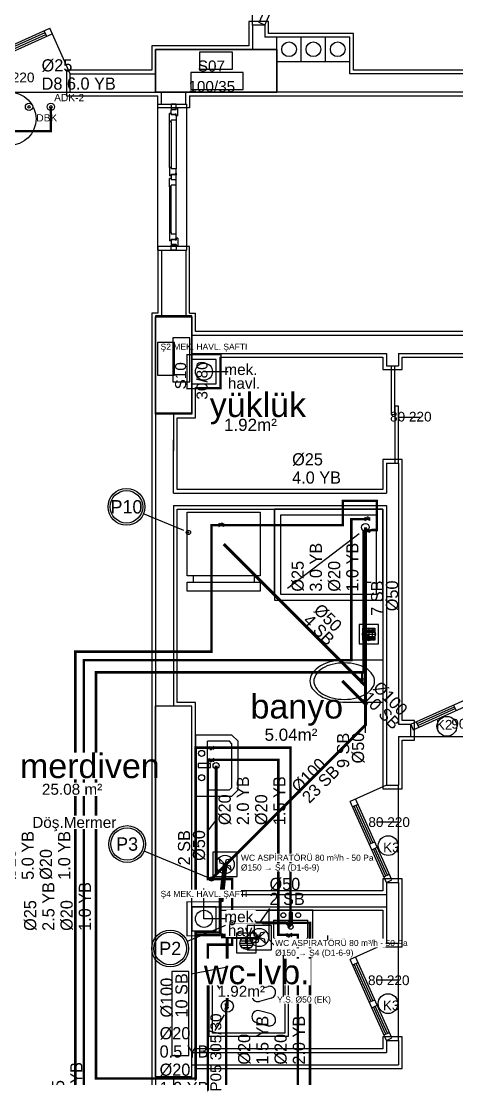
# Model space of a CAD drawing. Header units: centimetres. Extents: x -7420 to 31836, y -2 to 2802.
# Drawn here: x 13720 to 14079, y 1133 to 2003 of the extents above; entities that cross this region are included whole.
import ezdxf
from ezdxf.enums import TextEntityAlignment as Align

# ---------------------------------------------------------------- set-up
doc = ezdxf.new("R2010")
doc.units = ezdxf.units.CM
doc.linetypes.add('BASMA HATTI', pattern=[31, 25, -6])
doc.linetypes.add('PISSU HATTI', pattern=[26, 20, -6])
for name, color, linetype in [('ROTAS-CIHAZ', 135, 'CONTINUOUS'), ('ROTAS-HAVALANDIRMA', 30, 'CONTINUOUS'), ('ROTAS-HAVALANDIRMA-YAZI', 30, 'CONTINUOUS'), ('ROTAS-MIMARI', 8, 'CONTINUOUS'), ('ROTAS-MIMARI-KOLON', 8, 'CONTINUOUS'), ('ROTAS-MIMARI-YAZI', 8, 'CONTINUOUS'), ('ROTAS-PISSU-BORU-TAVANDAN', 6, 'PISSU HATTI'), ('ROTAS-PISSU-KOLONNO', 211, 'CONTINUOUS'), ('ROTAS-SEMBOL-KILAVUZ', 8, 'Continuous'), ('ROTAS-SICAKSU-BORU', 1, 'BASMA HATTI'), ('ROTAS-SOGUKSU-BORU', 5, 'CONTINUOUS'), ('ROTAS-TEFRIS', 15, 'CONTINUOUS'), ('ROTAS-TEMIZSU-CAP', 101, 'CONTINUOUS')]:
    doc.layers.add(name, color=color, linetype=linetype)
doc.styles.add('ROTAS', font='arial.ttf')

# ---------------------------------------------------------------- blocks, each defined once
blk = doc.blocks.new('ROTAS-PIS-SU-CAP-SB')
for tag, p in [('PSCP_001', (0.833, 1.29)), ('PS_001', (0.833, 0.066))]:
    blk.add_attdef(tag, p, '', height=1)
blk = doc.blocks.new('ROTAS-YER-SUZGECI-PLAN')
for p, q in [((-6.7, 0), (6.7, 0)), ((-6.3, 2.3), (6.3, 2.3)), ((-4.9, 4.5), (4.9, 4.5)), ((-6.3, -2.3), (6.3, -2.3)), ((-4.9, -4.5), (4.9, -4.5))]:
    blk.add_line(p, q)
blk.add_lwpolyline([(-10, -10), (10, -10), (10, 10), (-10, 10)], close=True)
blk.add_circle((0, 0), 6.67)
blk = doc.blocks.new('ROTAS-PIS-SU-KOLON')
h = blk.add_hatch(color=256)
h.dxf.hatch_style = 1
h.paths.add_polyline_path([(1.5, 0), (1.5, 0.4), (1.3, 0.8), (1.1, 1.1), (0.8, 1.3), (0.4, 1.5), (0, 1.5), (-0.4, 1.5), (-0.8, 1.3), (-1.1, 1.1), (-1.3, 0.8), (-1.5, 0.4), (-1.5, 0), (-1.5, -0.4), (-1.3, -0.8), (-1.1, -1.1), (-0.8, -1.3), (-0.4, -1.5), (0, -1.5), (0.4, -1.5), (0.8, -1.3), (1.1, -1.1), (1.3, -0.8), (1.5, -0.4)])
blk.add_circle((0, 0), 3.5)
blk = doc.blocks.new('ROTAS-TEMIZ-SU-CAP-MB')
for tag, p in [('SOCP_001', (0.833, 4.917)), ('SO_001', (0.833, 3.417)), ('SCCP_001', (0.833, 1.917)), ('SC_001', (0.833, 0.417))]:
    blk.add_attdef(tag, p, '', height=1)
blk = doc.blocks.new('ROTAS-KURESEL-VANA')
for p, q in [((0, 3.1), (0, 8)), ((0, 8), (5.4, 8))]:
    blk.add_line(p, q)
for points in [[(-9, 5.8), (-9, -5), (0, 0.4)], [(9, 5.8), (9, -5), (0, 0.4)]]:
    blk.add_lwpolyline(points, close=True)
blk.add_circle((0, 0.4), 2.71)
blk.add_attdef('CAP', text='', height=10).set_placement((-1.1, 0), align=Align.CENTER)
blk = doc.blocks.new('ROTAS-ASPIRATOR')
blk.add_lwpolyline([(-10, -10), (10, -10), (10, 10), (-10, 10)], close=True)
for points in [[(0, 0), (-4, 1.17), (-4.71, 4.71), (0, 0)], [(0, 0), (-1.17, -4), (-4.71, -4.71), (0, 0)], [(0, 0), (1.17, 4), (4.71, 4.71), (0, 0)], [(0, 0), (4, -1.17), (4.71, -4.71), (0, 0)]]:
    blk.add_lwpolyline(points)
blk.add_circle((0, 0), 7.5)
blk = doc.blocks.new('ROTAS-KOLON-NO-PIS-SU')
for radius in [27.5, 24.3]:
    blk.add_circle((0, 0), radius)
blk.add_attdef('K', text='', height=20).set_placement((0, 0), align=Align.MIDDLE_CENTER)

msp = doc.modelspace()

# ---------------------------------------------------------------- linework, layer by layer
at = {"layer": 'ROTAS-HAVALANDIRMA', "const_width": 1}
for points in [[(13884.82, 1700.24), (13884.82, 1728.24), (13856.82, 1728.24), (13856.82, 1700.24), (13884.82, 1700.24)], [(13884.82, 1250.24), (13884.82, 1278.24), (13856.82, 1278.24), (13856.82, 1250.24), (13884.82, 1250.24)]]:
    msp.add_lwpolyline(points, close=True, dxfattribs=at)
at = {"layer": 'ROTAS-HAVALANDIRMA', "const_width": 4}
for points in [[(13884.82, 1278.24), (13888.22, 1308.97)], [(13884.82, 1250.24), (13916.3, 1248.87)]]:
    msp.add_lwpolyline(points, dxfattribs=at)
at = {"layer": 'ROTAS-MIMARI'}
for p, q in [((13910.82, 1999.24), (13910.82, 2089.24)), ((13916.26, 2001.29), (13949.91, 2076.17)), ((13920.82, 1999.24), (13954.47, 2074.12)), ((13923.82, 2002.24), (13907.82, 2002.24)), ((13907.82, 2002.24), (13907.82, 1982.24)), ((13920.82, 1999.24), (13916.26, 2001.29)), ((13923.82, 1992.24), (13923.82, 2002.24)), ((13660.82, 1959.24), (13744.03, 1996.62)), ((13662.87, 1954.68), (13746.08, 1992.06)), ((13705.37, 1977.47), (13740.13, 1993.09)), ((13741.51, 1990.01), (13739.47, 1994.57)), ((13760.82, 1959.24), (13744.03, 1996.62)), ((13910.82, 1999.24), (13910.82, 1979.24)), ((13920.82, 1999.24), (13910.82, 1999.24)), ((13920.82, 1999.24), (13920.82, 1989.24)), ((13993.82, 1992.24), (13923.82, 1992.24)), ((13993.82, 1962.24), (13993.82, 1992.24)), ((13706.02, 1976.03), (13740.78, 1991.65)), ((13990.82, 1989.24), (13920.82, 1989.24)), ((13930.82, 1979.24), (13930.82, 1989.24)), ((13950.82, 1969.24), (13950.82, 1989.24)), ((13970.82, 1969.24), (13970.82, 1989.24)), ((13990.82, 1959.24), (13990.82, 1989.24)), ((13990.82, 1969.24), (13990.82, 1989.24)), ((13990.82, 1969.24), (13990.82, 1989.24)), ((13907.82, 1982.24), (13827.82, 1982.24)), ((13827.82, 1982.24), (13827.82, 1962.24)), ((13930.82, 1969.24), (13990.82, 1969.24)), ((13827.82, 1962.24), (13757.82, 1962.24)), ((13757.82, 1962.24), (13757.82, 1941.24)), ((13760.82, 1959.24), (13830.82, 1959.24)), ((13760.82, 1944.24), (13760.82, 1959.24)), ((14260.82, 1959.24), (13990.82, 1959.24)), ((14257.82, 1962.24), (13993.82, 1962.24)), ((13660.82, 1944.24), (13760.82, 1944.24)), ((13757.82, 1941.24), (13832.82, 1941.24)), ((13760.82, 1944.24), (13830.82, 1944.24)), ((13832.82, 1931.24), (13832.82, 1941.24)), ((13835.82, 1934.24), (13835.82, 1944.24)), ((13855.82, 1934.24), (13855.82, 1944.24)), ((13858.82, 1941.24), (13930.82, 1941.24)), ((13858.82, 1941.24), (13858.82, 1931.24)), ((14260.82, 1944.24), (13930.82, 1944.24)), ((13930.82, 1941.24), (14513.82, 1941.24)), ((13832.82, 1814.24), (13832.82, 1934.24)), ((13832.82, 1934.24), (13835.82, 1934.24)), ((13858.82, 1931.24), (13832.82, 1931.24)), ((13835.82, 1934.24), (13855.82, 1934.24)), ((13847.82, 1934.24), (13843.82, 1934.24)), ((13843.82, 1934.24), (13843.82, 1930.24)), ((13847.82, 1930.24), (13847.82, 1934.24)), ((13850.82, 1934.24), (13856.82, 1934.24)), ((13856.82, 1814.24), (13856.82, 1934.24)), ((13842.42, 1919.82), (13842.42, 1926.62)), ((13843.82, 1926.62), (13842.42, 1926.62)), ((13843.82, 1930.24), (13847.82, 1930.24)), ((13848.02, 1929.72), (13843.82, 1929.72)), ((13843.82, 1925.72), (13843.82, 1929.72)), ((13843.82, 1926.62), (13843.82, 1925.42)), ((13847.02, 1925.72), (13843.82, 1925.72)), ((13847.02, 1925.42), (13843.82, 1925.42)), ((13848.02, 1926.02), (13847.02, 1926.02)), ((13847.02, 1925.72), (13847.02, 1926.02)), ((13847.02, 1925.12), (13847.02, 1925.42)), ((13847.52, 1925.12), (13847.02, 1925.12)), ((13848.02, 1925.42), (13847.52, 1925.42)), ((13847.52, 1925.12), (13847.52, 1925.42)), ((13848.02, 1929.72), (13848.02, 1930.92)), ((13849.42, 1930.92), (13848.02, 1930.92)), ((13848.02, 1924.52), (13848.02, 1926.02)), ((13848.02, 1925.42), (13848.02, 1921.02)), ((13849.42, 1924.52), (13848.02, 1924.52)), ((13849.42, 1924.52), (13849.42, 1930.92)), ((13843.82, 1919.82), (13842.42, 1919.82)), ((13842.42, 1882.14), (13842.42, 1919.82)), ((13843.82, 1919.82), (13843.82, 1921.02)), ((13848.02, 1921.02), (13843.82, 1921.02)), ((13843.82, 1919.82), (13843.82, 1882.14)), ((13848.02, 1921.02), (13848.02, 1880.94)), ((13843.82, 1882.14), (13842.42, 1882.14)), ((13842.42, 1882.14), (13842.42, 1875.34)), ((13843.82, 1882.14), (13843.82, 1880.94)), ((13848.02, 1880.94), (13843.82, 1880.94)), ((13848.02, 1876.54), (13848.02, 1880.94)), ((13843.82, 1875.34), (13842.42, 1875.34)), ((13842.42, 1866.34), (13842.42, 1873.14)), ((13843.82, 1873.14), (13842.42, 1873.14)), ((13843.82, 1875.34), (13843.82, 1876.54)), ((13847.02, 1876.54), (13843.82, 1876.54)), ((13847.02, 1876.24), (13843.82, 1876.24)), ((13847.82, 1876.24), (13843.82, 1876.24)), ((13843.82, 1876.24), (13843.82, 1872.24)), ((13843.82, 1872.24), (13843.82, 1871.94)), ((13843.82, 1872.24), (13847.82, 1872.24)), ((13848.02, 1871.94), (13843.82, 1871.94)), ((13847.52, 1876.84), (13847.02, 1876.84)), ((13847.02, 1876.84), (13847.02, 1876.54)), ((13847.02, 1871.64), (13847.02, 1871.94)), ((13847.52, 1871.64), (13847.02, 1871.64)), ((13847.52, 1876.84), (13847.52, 1876.54)), ((13848.02, 1876.54), (13847.52, 1876.54)), ((13848.02, 1871.94), (13847.52, 1871.94)), ((13847.52, 1871.64), (13847.52, 1871.94)), ((13847.82, 1872.24), (13847.82, 1876.24)), ((13848.02, 1875.94), (13847.82, 1875.94)), ((13848.02, 1877.44), (13848.02, 1875.94)), ((13848.02, 1827.44), (13848.02, 1871.94)), ((13843.82, 1866.34), (13842.42, 1866.34)), ((13842.42, 1866.34), (13842.42, 1828.64)), ((13843.82, 1866.34), (13843.82, 1867.54)), ((13848.02, 1867.54), (13843.82, 1867.54)), ((13843.82, 1828.64), (13843.82, 1866.34)), ((13843.82, 1828.64), (13842.42, 1828.64)), ((13842.42, 1828.64), (13842.42, 1821.84)), ((13843.82, 1828.64), (13843.82, 1827.44)), ((13848.02, 1827.44), (13843.82, 1827.44)), ((13848.02, 1823.04), (13848.02, 1827.44)), ((13843.82, 1821.84), (13842.42, 1821.84)), ((13843.82, 1821.84), (13843.82, 1823.04)), ((13847.02, 1823.04), (13843.82, 1823.04)), ((13843.82, 1822.74), (13843.82, 1818.74)), ((13847.02, 1822.74), (13843.82, 1822.74)), ((13848.02, 1818.74), (13843.82, 1818.74)), ((13843.82, 1814.24), (13843.82, 1818.24)), ((13843.82, 1818.24), (13847.82, 1818.24)), ((13847.52, 1823.34), (13847.02, 1823.34)), ((13847.02, 1823.34), (13847.02, 1823.04)), ((13847.02, 1822.74), (13847.02, 1822.44)), ((13848.02, 1822.44), (13847.02, 1822.44)), ((13847.52, 1823.34), (13847.52, 1823.04)), ((13848.02, 1823.04), (13847.52, 1823.04)), ((13847.82, 1818.24), (13847.82, 1814.24)), ((13849.42, 1823.94), (13848.02, 1823.94)), ((13848.02, 1823.94), (13848.02, 1822.44)), ((13848.02, 1818.74), (13848.02, 1817.54)), ((13849.42, 1823.94), (13849.42, 1817.54)), ((13832.82, 1817.24), (13832.82, 1762.24)), ((13858.82, 1817.24), (13832.82, 1817.24)), ((13832.82, 1814.24), (13835.82, 1814.24)), ((13835.82, 1814.24), (13835.82, 1759.24)), ((13835.82, 1814.24), (13855.82, 1814.24)), ((13847.82, 1814.24), (13843.82, 1814.24)), ((13849.42, 1817.54), (13848.02, 1817.54)), ((13850.82, 1814.24), (13856.82, 1814.24)), ((13855.82, 1814.24), (13855.82, 1759.24)), ((13858.82, 1762.24), (13858.82, 1817.24)), ((13832.82, 1762.24), (13827.82, 1762.24)), ((13827.82, 1762.24), (13827.82, 1679.24)), ((13858.82, 1762.24), (13863.82, 1762.24)), ((13863.82, 1747.24), (13863.82, 1762.24)), ((13860.82, 1744.24), (14150.82, 1744.24)), ((14150.82, 1747.24), (13863.82, 1747.24)), ((13860.82, 1729.24), (14020.82, 1729.24)), ((13880.82, 1724.24), (13860.82, 1724.24)), ((13860.82, 1724.24), (13860.82, 1704.24)), ((13880.82, 1704.24), (13880.82, 1724.24)), ((13883.82, 1726.24), (14017.82, 1726.24)), ((13883.82, 1726.24), (13883.82, 1701.24)), ((14017.82, 1726.24), (14017.82, 1715.95)), ((14020.82, 1729.24), (14020.82, 1718.95)), ((14030.82, 1729.24), (14150.82, 1729.24)), ((14030.82, 1729.24), (14030.82, 1718.95)), ((14033.82, 1715.95), (14033.82, 1726.24)), ((14033.82, 1726.24), (14147.82, 1726.24)), ((13890.82, 1714.24), (13870.82, 1714.24)), ((14017.82, 1715.95), (14033.82, 1715.95)), ((14020.82, 1718.95), (14030.82, 1718.95)), ((14024.82, 1718.95), (14024.82, 1678.95)), ((14027.82, 1678.95), (14027.82, 1718.95)), ((13860.82, 1704.24), (13880.82, 1704.24)), ((13863.82, 1676.24), (13863.82, 1701.24)), ((13863.82, 1701.24), (13883.82, 1701.24)), ((13827.82, 1679.24), (13827.82, 1439.24)), ((13830.82, 1679.24), (13830.82, 1439.24)), ((13845.82, 1679.24), (13845.82, 1649.24)), ((14024.82, 1678.95), (14027.82, 1678.95)), ((14027.82, 1685.92), (14027.82, 1638.95)), ((14030.82, 1685.92), (14027.82, 1685.92)), ((14030.82, 1638.95), (14030.82, 1685.92)), ((13848.82, 1617.24), (13848.82, 1676.24)), ((13848.82, 1676.24), (13863.82, 1676.24)), ((14030.82, 1676.94), (14048.94, 1676.94)), ((13845.82, 1614.24), (13845.82, 1658.24)), ((14033.82, 1641.95), (14017.82, 1641.95)), ((14017.82, 1641.95), (14017.82, 1617.24)), ((14020.82, 1638.95), (14020.82, 1614.24)), ((14020.82, 1638.95), (14030.82, 1638.95)), ((14027.82, 1638.95), (14030.82, 1638.95)), ((14030.82, 1638.95), (14030.82, 1424.24)), ((14033.82, 1427.24), (14033.82, 1641.95)), ((13845.82, 1614.24), (14020.82, 1614.24)), ((14017.82, 1617.24), (13848.82, 1617.24)), ((13845.82, 1604.24), (14020.82, 1604.24)), ((13845.82, 1604.24), (13845.82, 1439.24)), ((13848.82, 1442.24), (13848.82, 1601.24)), ((13848.82, 1601.24), (14017.82, 1601.24)), ((13928.82, 1531.24), (13928.82, 1601.24)), ((14017.82, 1601.24), (14017.82, 1371.24)), ((14020.82, 1604.24), (14020.82, 1374.24)), ((14001.43, 1493.29), (14001.43, 1503.29)), ((14001.43, 1503.29), (14011.43, 1503.29)), ((14001.43, 1500.82), (14011.43, 1500.82)), ((14001.43, 1498.29), (14011.43, 1498.29)), ((14003.9, 1503.29), (14003.9, 1493.29)), ((14006.51, 1503.29), (14006.51, 1493.29)), ((14009.13, 1503.29), (14009.13, 1493.29)), ((14011.43, 1503.29), (14011.43, 1493.29)), ((14001.43, 1495.76), (14011.43, 1495.76)), ((14011.43, 1493.29), (14001.43, 1493.29)), ((13987.95, 1477.38), (14017.88, 1477.38)), ((14017.88, 1477.38), (14017.88, 1442.34)), ((14040.9, 1424.24), (14115.78, 1457.88)), ((14042.95, 1419.68), (14117.83, 1453.32)), ((13827.82, 1439.24), (13827.82, 1414.24)), ((13863.82, 1442.24), (13848.82, 1442.24)), ((13863.82, 1287.24), (13863.82, 1442.24)), ((13987.95, 1442.38), (14017.84, 1442.38)), ((14046.13, 1424.8), (14076.73, 1438.55)), ((14046.77, 1423.36), (14077.37, 1437.11)), ((14076.06, 1440.03), (14078.11, 1435.47)), ((14043.9, 1427.24), (14033.82, 1427.24)), ((14043.9, 1411.24), (14043.9, 1427.24)), ((14030.82, 1424.24), (14040.9, 1424.24)), ((14040.9, 1414.24), (14040.9, 1424.24)), ((14040.9, 1424.24), (14042.95, 1419.68)), ((14045.46, 1426.29), (14047.51, 1421.72)), ((13827.82, 1414.24), (13827.82, 1209.24)), ((14030.82, 1414.24), (14030.82, 1374.24)), ((14030.82, 1414.24), (14040.9, 1414.24)), ((14033.82, 1371.24), (14033.82, 1411.24)), ((14033.82, 1411.24), (14043.9, 1411.24)), ((14040.9, 1414.24), (14130.9, 1414.24)), ((14020.82, 1374.24), (13990.92, 1360.8)), ((14017.82, 1371.24), (14033.82, 1371.24)), ((14020.82, 1374.24), (14030.82, 1374.24)), ((14030.82, 1294.24), (14030.82, 1374.24)), ((14020.82, 1294.24), (13990.92, 1360.8)), ((13997.53, 1358.29), (13992.97, 1356.24)), ((14025.39, 1296.29), (13995.48, 1362.85)), ((14009.64, 1326.95), (13995.89, 1357.55)), ((14008.2, 1326.3), (13994.45, 1356.9)), ((14012.71, 1343.96), (14030.82, 1343.96)), ((14006.72, 1325.64), (14011.28, 1327.69)), ((14008.76, 1321.08), (14013.33, 1323.13)), ((14021.7, 1300.11), (14011.69, 1322.39)), ((14020.26, 1299.46), (14010.25, 1321.74)), ((14033.82, 1297.24), (14017.82, 1297.24)), ((14017.82, 1297.24), (14017.82, 1287.24)), ((14018.78, 1298.8), (14023.34, 1300.85)), ((14020.82, 1294.24), (14025.39, 1296.29)), ((14033.82, 1241.24), (14033.82, 1297.24)), ((13870.82, 1264.24), (13870.82, 1289.24)), ((14020.82, 1294.24), (14020.82, 1244.24)), ((14020.82, 1294.24), (14030.82, 1294.24)), ((14030.82, 1294.24), (14030.82, 1244.24)), ((13860.82, 1284.24), (14020.82, 1284.24)), ((14017.82, 1287.24), (13863.82, 1287.24)), ((13860.82, 1274.24), (14020.82, 1274.24)), ((13880.82, 1274.24), (13860.82, 1274.24)), ((13860.82, 1274.24), (13860.82, 1254.24)), ((13880.82, 1254.24), (13880.82, 1274.24)), ((13883.82, 1271.24), (14017.82, 1271.24)), ((13883.82, 1271.24), (13883.82, 1251.24)), ((13960.31, 1271.24), (13924.05, 1271.24)), ((13924.05, 1271.24), (13924.05, 1247.24)), ((13960.31, 1247.24), (13960.31, 1271.24)), ((14017.82, 1271.24), (14017.82, 1241.24)), ((13890.82, 1264.24), (13870.82, 1264.24)), ((13928.05, 1263.24), (13940.84, 1263.24)), ((13928.05, 1263.24), (13928.05, 1248.89)), ((13940.84, 1269.41), (13940.84, 1261.41)), ((13943.52, 1269.41), (13940.84, 1269.41)), ((13940.84, 1261.41), (13943.52, 1261.41)), ((13943.52, 1261.41), (13943.52, 1269.41)), ((13943.52, 1263.24), (13956.31, 1263.24)), ((13956.31, 1248.89), (13956.31, 1263.24)), ((13860.82, 1254.24), (13880.82, 1254.24)), ((13863.82, 1212.24), (13863.82, 1251.24)), ((13863.82, 1251.24), (13883.82, 1251.24)), ((13924.05, 1247.24), (13928.05, 1243.24)), ((13928.05, 1248.89), (13929.71, 1247.24)), ((13929.71, 1247.24), (13954.66, 1247.24)), ((13954.66, 1247.24), (13956.31, 1248.89)), ((13956.31, 1243.24), (13960.31, 1247.24)), ((14020.82, 1244.24), (13990.92, 1230.8)), ((14020.82, 1244.24), (14030.82, 1244.24)), ((14030.82, 1164.24), (14030.82, 1244.24)), ((13928.05, 1243.24), (13956.31, 1243.24)), ((14017.82, 1241.24), (14033.82, 1241.24)), ((14020.82, 1164.24), (13990.92, 1230.8)), ((13997.53, 1228.29), (13992.97, 1226.24)), ((14008.2, 1196.3), (13994.45, 1226.9)), ((14025.39, 1166.29), (13995.48, 1232.85)), ((14009.64, 1196.95), (13995.89, 1227.55)), ((13827.82, 1209.24), (13827.82, 1134.24)), ((13863.82, 1157.26), (13863.82, 1212.24)), ((13874.98, 1167.46), (13874.98, 1217.46)), ((13874.98, 1217.46), (13939.98, 1217.46)), ((13877.76, 1170.24), (13877.76, 1214.68)), ((13877.76, 1214.68), (13937.19, 1214.68)), ((13879.98, 1212.46), (13887.75, 1199.71)), ((13937.19, 1214.68), (13937.19, 1170.24)), ((13939.98, 1217.46), (13939.98, 1167.46)), ((14012.33, 1214.02), (14030.44, 1214.02)), ((13913.85, 1205.99), (13923.51, 1208.58)), ((13926.1, 1198.92), (13916.44, 1196.34)), ((14006.72, 1195.64), (14011.28, 1197.69)), ((14008.76, 1191.08), (14013.33, 1193.13)), ((14020.26, 1169.46), (14010.25, 1191.74)), ((14021.7, 1170.11), (14011.69, 1192.39)), ((13879.98, 1172.46), (13887.75, 1185.28)), ((13926.1, 1185.99), (13916.44, 1188.58)), ((13913.85, 1178.92), (13923.51, 1176.34)), ((13939.98, 1167.46), (13874.98, 1167.46)), ((13937.19, 1170.24), (13877.76, 1170.24)), ((14033.82, 1167.24), (14017.82, 1167.24)), ((14017.82, 1167.24), (14017.82, 1157.24)), ((14018.78, 1168.8), (14023.34, 1170.85)), ((14020.82, 1164.24), (14025.39, 1166.29)), ((14033.82, 1141.24), (14033.82, 1167.24)), ((14017.82, 1157.26), (13863.82, 1157.26)), ((14020.82, 1164.24), (14020.82, 1154.24)), ((14020.82, 1164.24), (14030.82, 1164.24)), ((14030.82, 1164.24), (14030.82, 1144.24)), ((13860.82, 1154.26), (14020.82, 1154.26)), ((13860.82, 1144.26), (14030.82, 1144.26)), ((13863.82, 1141.26), (14033.82, 1141.26)), ((13863.82, 1131.24), (13863.82, 1141.26)), ((13827.82, 1134.24), (13827.82, 1101.24)), ((13830.82, 1134.24), (13830.82, 1104.24)), ((13845.82, 1134.24), (13845.82, 1104.24))]:
    msp.add_line(p, q, dxfattribs=at)
for points in [[(13830.82, 1979.24), (13930.82, 1979.24)], [(13830.82, 1944.24), (13830.82, 1979.24)], [(13930.82, 1979.24), (13930.82, 1944.24)], [(13930.82, 1944.24), (13830.82, 1944.24)], [(13830.82, 1679.24), (13830.82, 1759.24)], [(13830.82, 1759.24), (13860.82, 1759.24)], [(13860.82, 1759.24), (13860.82, 1679.24)], [(13860.82, 1679.24), (13830.82, 1679.24)], [(14017.82, 1601.24), (13928.82, 1601.24), (13928.82, 1526.24), (14017.82, 1526.24), (14017.82, 1601.24)], [(13856.99, 1598.61), (13916.99, 1598.61), (13916.99, 1546.26), (13856.99, 1546.26), (13856.99, 1598.61)], [(14012.82, 1596.24), (13933.82, 1596.24), (13933.82, 1531.24), (14012.82, 1531.24), (14012.82, 1596.24)], [(13939.56, 1536.24), (13998.56, 1581.24)], [(13856.99, 1541.26), (13916.99, 1541.26), (13916.99, 1533.61), (13856.99, 1533.61), (13856.99, 1541.26)], [(13861.99, 1546.26), (13861.99, 1541.26)], [(13911.99, 1546.26), (13911.99, 1541.26)], [(13966.74, 1472.26), (13964.78, 1470.98), (13962.99, 1469.5), (13961.35, 1467.84), (13959.9, 1466.01)], [(13968.51, 1470.33), (13966.89, 1469.23), (13965.39, 1467.97), (13964.04, 1466.55), (13962.84, 1465)], [(13975.91, 1475.95), (13973.52, 1475.28), (13971.19, 1474.44), (13968.92, 1473.43), (13966.74, 1472.26)], [(13976.17, 1473.49), (13974.17, 1472.92), (13972.23, 1472.19), (13970.34, 1471.33), (13968.51, 1470.33)], [(13987.95, 1477.38), (13984.91, 1477.29), (13981.89, 1477.02), (13978.88, 1476.58), (13975.91, 1475.95)], [(13986.19, 1474.72), (13983.66, 1474.64), (13981.15, 1474.41), (13978.65, 1474.03), (13976.17, 1473.49)], [(13996.21, 1473.49), (13993.73, 1474.03), (13991.24, 1474.41), (13988.72, 1474.64), (13986.19, 1474.72)], [(14003.87, 1470.33), (14002.04, 1471.33), (14000.15, 1472.19), (13998.21, 1472.92), (13996.21, 1473.49)], [(14009.54, 1465), (14008.35, 1466.55), (14006.99, 1467.97), (14005.49, 1469.23), (14003.87, 1470.33)], [(13959.9, 1466.01), (13959.06, 1464.61), (13958.45, 1463.1), (13958.08, 1461.52), (13957.95, 1459.88)], [(13962.84, 1465), (13962.13, 1463.79), (13961.61, 1462.49), (13961.3, 1461.12), (13961.19, 1459.72)], [(14011.19, 1459.72), (14011.08, 1461.12), (14010.77, 1462.49), (14010.25, 1463.79), (14009.54, 1465)], [(13957.95, 1459.88), (13958.08, 1458.25), (13958.45, 1456.67), (13959.06, 1455.16), (13959.9, 1453.76)], [(13959.9, 1453.76), (13961.35, 1451.93), (13962.99, 1450.27), (13964.78, 1448.79), (13966.74, 1447.51)], [(13961.19, 1459.72), (13961.3, 1458.32), (13961.61, 1456.95), (13962.13, 1455.65), (13962.84, 1454.44)], [(13962.84, 1454.44), (13964.04, 1452.88), (13965.39, 1451.47), (13966.89, 1450.21), (13968.51, 1449.11)], [(14003.87, 1449.11), (14005.49, 1450.21), (14006.99, 1451.47), (14008.35, 1452.88), (14009.54, 1454.44)], [(14009.54, 1454.44), (14010.25, 1455.65), (14010.77, 1456.95), (14011.08, 1458.32), (14011.19, 1459.72)], [(13966.74, 1447.51), (13968.92, 1446.34), (13971.19, 1445.33), (13973.52, 1444.49), (13975.91, 1443.82)], [(13968.51, 1449.11), (13970.34, 1448.11), (13972.23, 1447.24), (13974.17, 1446.52), (13976.17, 1445.95)], [(13976.17, 1445.95), (13978.65, 1445.41), (13981.15, 1445.03), (13983.66, 1444.8), (13986.19, 1444.72)], [(13986.19, 1444.72), (13988.72, 1444.8), (13991.24, 1445.03), (13993.73, 1445.41), (13996.21, 1445.95)], [(13996.21, 1445.95), (13998.21, 1446.52), (14000.15, 1447.24), (14002.04, 1448.11), (14003.87, 1449.11)], [(13860.82, 1439.24), (13830.82, 1439.24)], [(13830.82, 1134.24), (13830.82, 1439.24)], [(13860.82, 1134.24), (13860.82, 1439.24)], [(13975.91, 1443.82), (13978.88, 1443.19), (13981.89, 1442.74), (13984.91, 1442.47), (13987.95, 1442.38)], [(13863.82, 1415.25), (13863.82, 1365.25), (13893.82, 1365.25), (13898.82, 1370.25), (13898.82, 1410.25), (13893.82, 1415.25), (13863.82, 1415.25)], [(13873.82, 1370.25), (13891.75, 1370.25), (13893.82, 1372.32), (13893.82, 1408.18), (13891.75, 1410.25), (13873.82, 1410.25)], [(13873.82, 1392.05), (13873.82, 1410.25)], [(13866.11, 1388.7), (13876.11, 1388.7), (13876.11, 1392.05), (13866.11, 1392.05), (13866.11, 1388.7)], [(13873.82, 1370.25), (13873.82, 1388.7)], [(13913.85, 1205.99), (13912.64, 1205.49), (13911.61, 1204.7), (13910.82, 1203.67), (13910.32, 1202.46), (13910.15, 1201.15), (13910.32, 1199.87), (13910.81, 1198.67), (13911.61, 1197.63), (13912.66, 1196.83), (13913.85, 1196.34), (13915.14, 1196.17), (13916.44, 1196.34)], [(13929.64, 1205.05), (13929.29, 1205.97), (13928.77, 1206.8), (13928.11, 1207.51), (13927.31, 1208.08), (13926.41, 1208.49), (13925.46, 1208.71), (13924.48, 1208.74), (13923.51, 1208.58)], [(13926.1, 1198.92), (13927.88, 1199.81), (13929.14, 1201.25), (13929.76, 1203.07), (13929.64, 1205.05)], [(13916.44, 1188.58), (13915.14, 1188.75), (13913.85, 1188.58), (13912.66, 1188.09), (13911.61, 1187.29), (13910.81, 1186.24), (13910.32, 1185.05), (13910.15, 1183.76), (13910.32, 1182.46), (13910.82, 1181.24), (13911.61, 1180.22), (13912.64, 1179.43), (13913.85, 1178.92)], [(13929.64, 1179.87), (13929.76, 1181.85), (13929.14, 1183.67), (13927.88, 1185.11), (13926.1, 1185.99)], [(13923.51, 1176.34), (13924.48, 1176.18), (13925.46, 1176.21), (13926.41, 1176.43), (13927.31, 1176.83), (13928.11, 1177.41), (13928.77, 1178.12), (13929.29, 1178.95), (13929.64, 1179.87)], [(13860.82, 1134.24), (13830.82, 1134.24)]]:
    msp.add_lwpolyline(points, dxfattribs=at)
for centre, radius in [((13940.77, 1979.35), 6.03), ((13960.77, 1979.35), 6.03), ((13980.77, 1979.35), 6.03), ((13710.67, 1922.24), 22), ((13870.82, 1714.24), 7), ((14003.56, 1586.24), 3.16), ((14070.59, 1422.56), 8.14), ((13868.82, 1400.25), 2.52), ((13880.78, 1390.25), 2.52), ((13868.82, 1380.25), 2.52), ((14022.32, 1324.47), 8.14), ((13870.82, 1264.24), 7), ((13936.05, 1267.24), 2.02), ((13948.31, 1267.24), 2.02), ((13942.08, 1257.67), 2.02), ((14022.22, 1194.48), 8.14), ((13889.98, 1192.46), 5)]:
    msp.add_circle(centre, radius, dxfattribs=at)
at = {"layer": 'ROTAS-MIMARI-KOLON'}
for points in [[(13930.82, 1979.24), (13830.82, 1979.24), (13830.82, 1944.24), (13930.82, 1944.24), (13930.82, 1979.24)], [(13867.15, 1963.17), (13894.17, 1963.17), (13894.17, 1977.13), (13867.15, 1977.13), (13867.15, 1963.17)], [(13860.06, 1946.32), (13903.17, 1946.32), (13903.17, 1960.29), (13860.06, 1960.29), (13860.06, 1946.32)], [(13860.82, 1760.29), (13830.82, 1760.29), (13830.82, 1680.29), (13860.82, 1680.29), (13860.82, 1760.29)], [(13859.3, 1705.92), (13859.3, 1742.04), (13845.33, 1742.04), (13845.33, 1705.92), (13859.3, 1705.92)], [(13846.64, 1711.32), (13846.64, 1738.35), (13832.68, 1738.35), (13832.68, 1711.32), (13846.64, 1711.32)], [(13860.82, 1439.24), (13830.82, 1439.24), (13830.82, 1134.24), (13860.82, 1134.24), (13860.82, 1439.24)], [(13858.31, 1151.91), (13858.31, 1220.88), (13844.34, 1220.88), (13844.34, 1151.91), (13858.31, 1151.91)]]:
    msp.add_lwpolyline(points, dxfattribs=at)
at = {"layer": 'ROTAS-PISSU-BORU-TAVANDAN', "const_width": 2.5}
for points in [[(14003.56, 1586.24), (14003.56, 1495.42)], [(13886.99, 1572.43), (14003.56, 1455.86)], [(14006.43, 1498.29), (14003.56, 1495.42)], [(14003.56, 1495.42), (14003.56, 1455.86)], [(13984.57, 1459.88), (14003.56, 1440.89)], [(14003.56, 1455.86), (14003.56, 1440.9)], [(14003.56, 1440.9), (14003.56, 1423.56), (13880.78, 1300.78)], [(13880.78, 1390.25), (13880.78, 1300.78)], [(13880.78, 1300.78), (13877, 1297)], [(13889.98, 1192.46), (13889.98, 1256.98), (13894, 1261)], [(13905.69, 1244.35), (13905.69, 1249.31), (13894, 1261)], [(13942.08, 1257.67), (13938.75, 1261), (13894, 1261)]]:
    msp.add_lwpolyline(points, dxfattribs=at)
at = {"layer": 'ROTAS-PISSU-KOLONNO'}
for p, q in [((13854.3, 1583.53), (13821.04, 1597.31)), ((13873.3, 1298.53), (13821.57, 1319.96)), ((13890.3, 1259.47), (13857.04, 1245.69))]:
    msp.add_line(p, q, dxfattribs=at)
at = {"layer": 'ROTAS-SEMBOL-KILAVUZ'}
for p, q in [((14008.22, 1540.83), (14003.56, 1540.83)), ((14003.56, 1417.3), (14003.56, 1475.64)), ((13941.77, 1362.17), (13942.17, 1362.17)), ((13874.53, 1337.18), (13880.78, 1345.51))]:
    msp.add_line(p, q, dxfattribs=at)
at = {"layer": 'ROTAS-SICAKSU-BORU', "const_width": 2}
for points in [[(13772, 1123), (13772, 1477), (13992, 1477), (13992, 1593), (14005, 1593)], [(13948, 1021), (13948, 1251), (13932, 1251), (13932, 1395), (13874, 1395), (13874, 1297), (13894, 1297), (13894, 1243), (13874, 1243), (13874, 1123)]]:
    msp.add_lwpolyline(points, dxfattribs=at)
at = {"layer": 'ROTAS-SOGUKSU-BORU', "const_width": 2}
for points in [[(13744.93, 1932), (13744.93, 1912), (13713, 1912), (13707.88, 1911.95)], [(13885, 1588), (13985, 1588), (13985, 1608), (14013, 1608), (14013, 1584), (14009, 1584), (14005, 1583)], [(13889, 1192), (13889, 1116), (13765, 1116), (13765, 1484), (13877, 1484), (13877, 1588), (13885, 1588)], [(13958, 1011), (13958, 1261), (13942, 1261), (13942, 1405), (13864, 1405), (13864, 1287), (13884, 1287), (13884, 1253), (13864, 1253), (13864, 1133), (13782, 1133), (13782, 1467), (14002, 1467), (14002, 1583), (14005, 1583)], [(14001, 1460), (14001, 1467)]]:
    msp.add_lwpolyline(points, dxfattribs=at)
at = {"layer": 'ROTAS-SOGUKSU-BORU'}
for centre, radius in [((13726.93, 1932), 3), ((13726.93, 1932), 1.05), ((13744.93, 1932), 3), ((13744.93, 1932), 1.05)]:
    msp.add_circle(centre, radius, dxfattribs=at)

# ---------------------------------------------------------------- block references
at = {"layer": 'ROTAS-TEFRIS'}
ref = msp.add_blockref('ROTAS-TEMIZ-SU-CAP-MB', (13728.96, 1912), dxfattribs=dict(at, xscale=10, yscale=10))
ref.add_attrib('SO_001', 'D8 6.0 YB', (13737.3, 1946.17), dxfattribs={"height": 10})
ref.add_attrib('SOCP_001', 'Ø25', (13737.3, 1961.17), dxfattribs={"height": 10})
ref = msp.add_blockref('ROTAS-TEMIZ-SU-CAP-MB', (13935, 1588), dxfattribs=dict(at, xscale=10, yscale=10))
ref.add_attrib('SO_001', '4.0 YB', (13943.33, 1622.17), dxfattribs={"height": 10})
ref.add_attrib('SOCP_001', 'Ø25', (13943.33, 1637.17), dxfattribs={"height": 10})
ref = msp.add_blockref('ROTAS-KOLON-NO-PIS-SU', (13807.07, 1603.1), dxfattribs=dict(at, xscale=0.55, yscale=0.55))
ref.add_attrib('K', 'P10', dxfattribs={"height": 11}).set_placement((13807.07, 1603.1), align=Align.MIDDLE_CENTER)
for name, p, xscale, yscale in [('ROTAS-KURESEL-VANA', (14005, 1593), 0.22, 0.22), ('ROTAS-PIS-SU-KOLON', (13858, 1582), 0.5, 0.5), ('ROTAS-KURESEL-VANA', (13885, 1588), 0.22, 0.22), ('ROTAS-KURESEL-VANA', (14005, 1583), 0.22, 0.22), ('ROTAS-YER-SUZGECI-PLAN', (14006.43, 1498.29), 0.8, 0.8), ('ROTAS-PIS-SU-KOLON', (13877, 1297), 0.5, 0.5)]:
    msp.add_blockref(name, p, dxfattribs=dict(at, xscale=xscale, yscale=yscale))
ref = msp.add_blockref('ROTAS-TEMIZ-SU-CAP-MB', (14002, 1525), dxfattribs=dict(at, xscale=10, yscale=10, rotation=90))
ref.add_attrib('SCCP_001', 'Ø20', (13982.83, 1533.33), dxfattribs={"height": 10, "rotation": 90})
ref.add_attrib('SC_001', '1.0 YB', (13997.83, 1533.33), dxfattribs={"height": 10, "rotation": 90})
ref.add_attrib('SO_001', '3.0 YB', (13967.83, 1533.33), dxfattribs={"height": 10, "rotation": 90})
ref.add_attrib('SOCP_001', 'Ø25', (13952.83, 1533.33), dxfattribs={"height": 10, "rotation": 90})
ref = msp.add_blockref('ROTAS-PIS-SU-CAP-SB', (14017.56, 1550.83), dxfattribs=dict(at, xscale=10, yscale=10, rotation=-90))
ref.add_attrib('PSCP_001', 'Ø50', dxfattribs={"height": 10, "rotation": 90}).set_placement((14030.46, 1542.49), align=Align.RIGHT)
ref.add_attrib('PS_001', '7 SB', dxfattribs={"height": 10, "rotation": 90}).set_placement((14018.22, 1542.49), align=Align.RIGHT)
ref = msp.add_blockref('ROTAS-PIS-SU-CAP-SB', (13945.27, 1514.15), dxfattribs=dict(at, xscale=10, yscale=10, rotation=-45))
ref.add_attrib('PSCP_001', 'Ø50', (13960.28, 1517.37), dxfattribs={"height": 10, "rotation": 315})
ref.add_attrib('PS_001', '4 SB', (13951.63, 1508.72), dxfattribs={"height": 10, "rotation": 315})
for p, xscale, yscale, rotation in [((14001, 1460), 0.22, 0.22, 90), ((13877, 1405), 0.22, 0.22, 180), ((13877, 1395), 0.22, 0.22, 180), ((13942, 1261), 0.21999999999999997, 0.21999999999999997, 135), ((13889, 1192), 0.22, 0.22, -90)]:
    msp.add_blockref('ROTAS-KURESEL-VANA', p, dxfattribs=dict(at, xscale=xscale, yscale=yscale, rotation=rotation))
ref = msp.add_blockref('ROTAS-PIS-SU-CAP-SB', (13994.06, 1450.39), dxfattribs=dict(at, xscale=10, yscale=10, rotation=-45))
ref.add_attrib('PSCP_001', 'Ø100', (14009.08, 1453.62), dxfattribs={"height": 10, "rotation": 315})
ref.add_attrib('PS_001', '10 SB', (14000.42, 1444.96), dxfattribs={"height": 10, "rotation": 315})
ref = msp.add_blockref('ROTAS-PIS-SU-CAP-SB', (13989.56, 1425.64), dxfattribs=dict(at, xscale=10, yscale=10, rotation=-90))
ref.add_attrib('PSCP_001', 'Ø50', dxfattribs={"height": 10, "rotation": 90}).set_placement((14002.46, 1417.3), align=Align.RIGHT)
ref.add_attrib('PS_001', '9 SB', dxfattribs={"height": 10, "rotation": 90}).set_placement((13990.22, 1417.3), align=Align.RIGHT)
ref = msp.add_blockref('ROTAS-PIS-SU-CAP-SB', (13952.07, 1352.27), dxfattribs=dict(at, xscale=10, yscale=10, rotation=45))
ref.add_attrib('PSCP_001', 'Ø100', (13948.84, 1367.28), dxfattribs={"height": 10, "rotation": 45})
ref.add_attrib('PS_001', '23 SB', (13957.5, 1358.63), dxfattribs={"height": 10, "rotation": 45})
ref = msp.add_blockref('ROTAS-TEMIZ-SU-CAP-MB', (13942, 1333), dxfattribs=dict(at, xscale=10, yscale=10, rotation=90))
ref.add_attrib('SCCP_001', 'Ø20', (13922.83, 1341.33), dxfattribs={"height": 10, "rotation": 90})
ref.add_attrib('SC_001', '1.5 YB', (13937.83, 1341.33), dxfattribs={"height": 10, "rotation": 90})
ref.add_attrib('SO_001', '2.0 YB', (13907.83, 1341.33), dxfattribs={"height": 10, "rotation": 90})
ref.add_attrib('SOCP_001', 'Ø20', (13892.83, 1341.33), dxfattribs={"height": 10, "rotation": 90})
ref = msp.add_blockref('ROTAS-PIS-SU-CAP-SB', (13858.78, 1345.51), dxfattribs=dict(at, xscale=10, yscale=10, rotation=-90))
ref.add_attrib('PSCP_001', 'Ø50', dxfattribs={"height": 10, "rotation": 90}).set_placement((13871.68, 1337.18), align=Align.RIGHT)
ref.add_attrib('PS_001', '2 SB', dxfattribs={"height": 10, "rotation": 90}).set_placement((13859.44, 1337.18), align=Align.RIGHT)
ref = msp.add_blockref('ROTAS-PIS-SU-CAP-SB', (13916.37, 1275), dxfattribs=dict(at, xscale=10, yscale=10))
ref.add_attrib('PSCP_001', 'Ø50', (13924.71, 1287.9), dxfattribs={"height": 10})
ref.add_attrib('PS_001', '2 SB', (13924.71, 1275.66), dxfattribs={"height": 10})
ref = msp.add_blockref('ROTAS-TEMIZ-SU-CAP-MB', (13782, 1246), dxfattribs=dict(at, xscale=10, yscale=10, rotation=90))
ref.add_attrib('SCCP_001', 'Ø20', (13762.83, 1254.33), dxfattribs={"height": 10, "rotation": 90})
ref.add_attrib('SC_001', '1.0 YB', (13777.83, 1254.33), dxfattribs={"height": 10, "rotation": 90})
ref.add_attrib('SO_001', '2.5 YB', (13747.83, 1254.33), dxfattribs={"height": 10, "rotation": 90})
ref.add_attrib('SOCP_001', 'Ø25', (13732.83, 1254.33), dxfattribs={"height": 10, "rotation": 90})
ref = msp.add_blockref('ROTAS-KOLON-NO-PIS-SU', (13843.07, 1239.9), dxfattribs=dict(at, xscale=0.55, yscale=0.55))
ref.add_attrib('K', 'P2', dxfattribs={"height": 11}).set_placement((13843.07, 1239.9), align=Align.MIDDLE_CENTER)
ref = msp.add_blockref('ROTAS-PIS-SU-CAP-SB', (13857.98, 1174.72), dxfattribs=dict(at, xscale=10, yscale=10, rotation=90))
ref.add_attrib('PSCP_001', 'Ø100', (13845.08, 1183.05), dxfattribs={"height": 10, "rotation": 90})
ref.add_attrib('PS_001', '10 SB', (13857.32, 1183.05), dxfattribs={"height": 10, "rotation": 90})
ref = msp.add_blockref('ROTAS-TEMIZ-SU-CAP-MB', (13958, 1136), dxfattribs=dict(at, xscale=10, yscale=10, rotation=90))
ref.add_attrib('SCCP_001', 'Ø20', (13938.83, 1144.33), dxfattribs={"height": 10, "rotation": 90})
ref.add_attrib('SC_001', '2.0 YB', (13953.83, 1144.33), dxfattribs={"height": 10, "rotation": 90})
ref.add_attrib('SO_001', '1.5 YB', (13923.83, 1144.33), dxfattribs={"height": 10, "rotation": 90})
ref.add_attrib('SOCP_001', 'Ø20', (13908.83, 1144.33), dxfattribs={"height": 10, "rotation": 90})
ref = msp.add_blockref('ROTAS-TEMIZ-SU-CAP-MB', (13826, 1116), dxfattribs=dict(at, xscale=10, yscale=10))
ref.add_attrib('SCCP_001', 'Ø20', (13834.33, 1135.17), dxfattribs={"height": 10})
ref.add_attrib('SC_001', '1.0 YB', (13834.33, 1120.17), dxfattribs={"height": 10})
ref.add_attrib('SO_001', '0.5 YB', (13834.33, 1150.17), dxfattribs={"height": 10})
ref.add_attrib('SOCP_001', 'Ø20', (13834.33, 1165.17), dxfattribs={"height": 10})
ref = msp.add_blockref('ROTAS-TEMIZ-SU-CAP-MB', (13805, 1098), dxfattribs=dict(at, xscale=10, yscale=10, rotation=90))
ref.add_attrib('SO_001', '5.5 YB', (13770.83, 1106.33), dxfattribs={"height": 10, "rotation": 90})
ref.add_attrib('SOCP_001', 'Ø25', (13755.83, 1106.33), dxfattribs={"height": 10, "rotation": 90})

# ---------------------------------------------------------------- texts
at = {"layer": 'ROTAS-HAVALANDIRMA-YAZI', "style": 'ROTAS'}
msp.add_text('Ş2 MEK. HAVL. ŞAFTI', height=5, dxfattribs=at).set_placement((13870.82, 1732.24), align=Align.CENTER)
at = {"layer": 'ROTAS-MIMARI-YAZI', "style": 'ROTAS'}
for s, height, p in [('S07', 9, (13876.9, 1965.65)), ('100/35', 9, (13877.24, 1948.8)), ('mek.', 9, (13901.25, 1715.99)), ('havl.', 9, (13903.73, 1704.68)), ('yüklük', 20, (13915.15, 1686.98)), ('80 220', 8, (14040.92, 1677.23)), ('1.92m²', 10, (13909.02, 1670.55)), ('banyo', 20, (13947.16, 1438.99)), ('K2', 8, (14068.33, 1423.83)), ('90 220', 8, (14091.31, 1424.66)), ('5.04m²', 10, (13942.37, 1415.67)), ('80 220', 8, (14023.11, 1343.8)), ('K3', 8, (14024.95, 1322.92)), ('80 220', 8, (14022.77, 1213.72)), ('K3', 8, (14024.73, 1193.03))]:
    msp.add_text(s, height=height, dxfattribs=at).set_placement(p, align=Align.MIDDLE_CENTER)
for s, p in [('S10', (13851.59, 1710.85)), ('30/80', (13869.19, 1707)), ('P05 305/30', (13880.57, 1154.24))]:
    msp.add_text(s, height=9, rotation=90, dxfattribs=at).set_placement(p, align=Align.MIDDLE_CENTER)
at = {"layer": 'ROTAS-TEMIZSU-CAP', "style": 'ROTAS'}
for s, p in [('ADK-2', (13747.6, 1936.62)), ('DBK', (13732.93, 1920))]:
    msp.add_text(s, height=6, dxfattribs=at).set_placement(p)

# ---------------------------------------------------------------- next in the draw order: wipeouts: each hides what was drawn before it
for points in [[(13729.58, 1951.23), (13692.86, 1951.23), (13692.86, 1961.23), (13729.58, 1961.23)], [(13827.55, 1378.98), (13726.35, 1378.98), (13726.35, 1400.98), (13827.55, 1400.98)], [(13793.07, 1338.06), (13735.27, 1338.06), (13735.27, 1349.06), (13793.07, 1349.06)], [(13992.12, 1310.97), (13900.22, 1310.97), (13900.22, 1317.97), (13992.12, 1317.97)], [(13901.27, 1281.24), (13840.37, 1281.24), (13840.37, 1288.24), (13901.27, 1288.24)], [(13913.41, 1260.49), (13889.09, 1260.49), (13889.09, 1271.49), (13913.41, 1271.49)], [(14020.2, 1240.87), (13928.3, 1240.87), (13928.3, 1247.87), (14020.2, 1247.87)], [(13958.6, 1209.48), (13869.8, 1209.48), (13869.8, 1231.48), (13958.6, 1231.48)], [(13972.3, 1194.39), (13930, 1194.39), (13930, 1201.39), (13972.3, 1201.39)]]:
    msp.add_wipeout(points)

# ---------------------------------------------------------------- next in the draw order: linework, layer by layer
at = {"layer": 'ROTAS-SEMBOL-KILAVUZ'}
for p, q in [((13972.55, 1246.87), (13972.55, 1250.65)), ((13860.18, 1218.97), (13889.98, 1224.72))]:
    msp.add_line(p, q, dxfattribs=at)

# ---------------------------------------------------------------- next in the draw order: block references
at = {"layer": 'ROTAS-TEFRIS'}
ref = msp.add_blockref('ROTAS-KOLON-NO-PIS-SU', (13807.59, 1325.75), dxfattribs=dict(at, xscale=0.55, yscale=0.55))
ref.add_attrib('K', 'P3', dxfattribs={"height": 11}).set_placement((13807.59, 1325.75), align=Align.MIDDLE_CENTER)
ref = msp.add_blockref('ROTAS-TEMIZ-SU-CAP-MB', (13765, 1288), dxfattribs=dict(at, xscale=10, yscale=10, rotation=90))
ref.add_attrib('SCCP_001', 'Ø20', (13745.83, 1296.33), dxfattribs={"height": 10, "rotation": 90})
ref.add_attrib('SC_001', '1.0 YB', (13760.83, 1296.33), dxfattribs={"height": 10, "rotation": 90})
ref.add_attrib('SO_001', '5.0 YB', (13730.83, 1296.33), dxfattribs={"height": 10, "rotation": 90})
ref.add_attrib('SOCP_001', 'Ø25', (13715.83, 1296.33), dxfattribs={"height": 10, "rotation": 90})
at = {"layer": 'ROTAS-TEFRIS', "xscale": 0.22, "yscale": 0.22, "rotation": 180}
msp.add_blockref('ROTAS-KURESEL-VANA', (13941, 1251), dxfattribs=at)

# ---------------------------------------------------------------- next in the draw order: texts
at = {"layer": 'ROTAS-CIHAZ', "style": 'ROTAS'}
msp.add_text('Y.S. Ø50 (EK)', height=5, dxfattribs=at).set_placement((13931, 1195.39))
at = {"layer": 'ROTAS-HAVALANDIRMA-YAZI', "style": 'ROTAS'}
msp.add_text('Ş4 MEK. HAVL. ŞAFTI', height=5, dxfattribs=at).set_placement((13870.82, 1282.24), align=Align.CENTER)
at = {"layer": 'ROTAS-MIMARI-YAZI', "style": 'ROTAS'}
for s, height, p in [('100 220', 8, (13711.22, 1956.23)), ('Döş.Mermer', 9, (13764.17, 1343.56))]:
    msp.add_text(s, height=height, dxfattribs=at).set_placement(p, align=Align.MIDDLE_CENTER)

# ---------------------------------------------------------------- next in the draw order: wipeouts: each hides what was drawn before it
for points in [[(13785.68, 1365.3), (13739.04, 1365.3), (13739.04, 1376.3), (13785.68, 1376.3)], [(13958.02, 1302.97), (13900.22, 1302.97), (13900.22, 1309.97), (13958.02, 1309.97)], [(13918.68, 1249.18), (13888.78, 1249.18), (13888.78, 1260.18), (13918.68, 1260.18)], [(13986.1, 1232.87), (13928.3, 1232.87), (13928.3, 1239.87), (13986.1, 1239.87)], [(13919.23, 1199.16), (13883.75, 1199.16), (13883.75, 1210.16), (13919.23, 1210.16)]]:
    msp.add_wipeout(points)

# ---------------------------------------------------------------- next in the draw order: linework, layer by layer
at = {"layer": 'ROTAS-SEMBOL-KILAVUZ'}
for p, q in [((13924.71, 1272.8), (13916.37, 1261)), ((13936.18, 1200.39), (13936.18, 1234.13))]:
    msp.add_line(p, q, dxfattribs=at)

# ---------------------------------------------------------------- next in the draw order: block references
at = {"layer": 'ROTAS-TEFRIS'}
for p in [(13888.22, 1308.97), (13916.3, 1248.87)]:
    msp.add_blockref('ROTAS-ASPIRATOR', p, dxfattribs=at)
for name, p, xscale, yscale in [('ROTAS-PIS-SU-KOLON', (13894, 1261), 0.5, 0.5), ('ROTAS-YER-SUZGECI-PLAN', (13905.69, 1244.35), 0.8, 0.8)]:
    msp.add_blockref(name, p, dxfattribs=dict(at, xscale=xscale, yscale=yscale))

# ---------------------------------------------------------------- next in the draw order: texts
at = {"layer": 'ROTAS-HAVALANDIRMA-YAZI', "style": 'ROTAS'}
for s, p in [('WC ASPİRATÖRÜ 80 m³/h - 50 Pa', (13901.22, 1311.97)), ('Ø150 → Ş4 (D1-6-9)', (13901.22, 1303.97)), ('WC ASPİRATÖRÜ 80 m³/h - 50 Pa', (13929.3, 1241.87)), ('Ø150 → Ş4 (D1-6-9)', (13929.3, 1233.87))]:
    msp.add_text(s, height=5, dxfattribs=at).set_placement(p)
at = {"layer": 'ROTAS-MIMARI-YAZI', "style": 'ROTAS'}
for s, height, p in [('merdiven', 20, (13776.95, 1389.98)), ('25.08 m²', 9, (13762.36, 1370.8)), ('mek.', 9, (13901.25, 1265.99)), ('havl.', 9, (13903.73, 1254.68)), ('wc-lvb.', 20, (13914.2, 1220.48)), ('1.92m²', 9, (13901.49, 1204.66))]:
    msp.add_text(s, height=height, dxfattribs=at).set_placement(p, align=Align.MIDDLE_CENTER)

doc.saveas('drawing.dxf')
